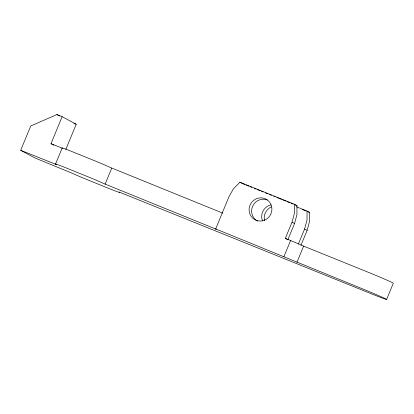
<?xml version="1.0" encoding="UTF-8"?>
<svg xmlns="http://www.w3.org/2000/svg" width="414" height="414" viewBox="0 0 414 414"><rect width="100%" height="100%" fill="white"/><g stroke="black" fill="none" stroke-linecap="round" stroke-linejoin="round"><path stroke-width="0.62" d="M222.804 213.158L109.348 167.059A18.092 0.476 22.4 0 0 95.085 160.922L70.903 151.141A18.092 0.476 22.4 0 0 62.162 147.974L55.543 164.027A18.092 0.476 22.4 0 1 64.289 167.189L88.472 176.969A18.092 0.476 22.4 0 1 102.729 183.112L216.186 229.211L215.684 228.937L228.978 196.686L233.506 188.737L239.877 182.196L294.473 204.278L294.401 213.365L292.02 222.189L285.339 238.386L287.357 239.473M294.473 204.278L296.993 205.639L296.921 214.726L294.535 223.544L287.859 239.747M296.388 206.752L307.069 211.073L306.997 220.16L304.611 228.983L298.411 244.027M307.069 211.073L309.584 212.434L309.512 221.521L307.131 230.339L300.931 245.383M215.684 228.937L359.983 287.823A23.37 0.611 22.4 0 1 386.034 299.037A23.37 0.611 22.4 0 1 370.059 293.257L119.118 192.024L119.801 192.505A18.092 0.476 22.4 0 1 111.055 189.343L86.873 179.557A18.092 0.476 22.4 0 1 72.616 173.419L34.76 157.894L20.7 150.308L30.714 126.011L56.894 114.549L62.147 116.67L76.207 124.257L65.805 149.495M53.83 145.19L51.015 143.674L62.147 116.67M105.073 184.266L111.692 168.213M283.916 256.711L290.592 240.513L285.339 238.386M296.941 262.321L303.622 246.123L290.592 240.513M386.624 299.451L393.3 283.254A23.37 0.611 22.4 0 0 366.659 271.62L303.622 246.123M20.7 150.308L56.226 164.503L55.543 164.027M242.992 183.795L244.772 184.515M245.957 184.996L248.923 186.196M250.113 186.673L251.893 187.397M254.263 188.354L256.043 189.074M257.234 189.555L260.199 190.756M261.384 191.237L263.164 191.956M265.54 192.914L267.32 193.638M269.695 194.596L271.475 195.315M273.845 196.277L275.036 196.759M276.816 197.478L281.561 199.398M282.752 199.879L285.717 201.075M286.902 201.556L289.872 202.756M291.058 203.238L292.838 203.957M294.023 204.438L296.993 205.639M302.463 209.551L306.024 210.995M307.214 211.471L309.584 212.434M73.873 123.315L76.207 124.257M51.015 143.674L62.84 148.455L62.162 147.974M239.877 182.196L242.397 183.552M292.02 222.189L294.535 223.544M304.611 228.983L307.131 230.339M56.894 114.549L59.704 116.065M264.494 220.502A11.685 11.328 -61.7 0 1 271.33 206.948M262.517 220.864A11.685 11.328 -61.7 0 1 271.108 204.858M257.492 221.092A11.685 11.328 -61.7 0 1 252.757 205.986A11.685 11.328 -61.7 0 1 267.47 199.998M264.779 220.077A11.685 11.328 -61.7 0 0 267.516 200.107A11.685 11.328 -61.7 0 0 249.197 208.128A11.685 11.328 -61.7 0 0 264.779 220.077"/></g></svg>
